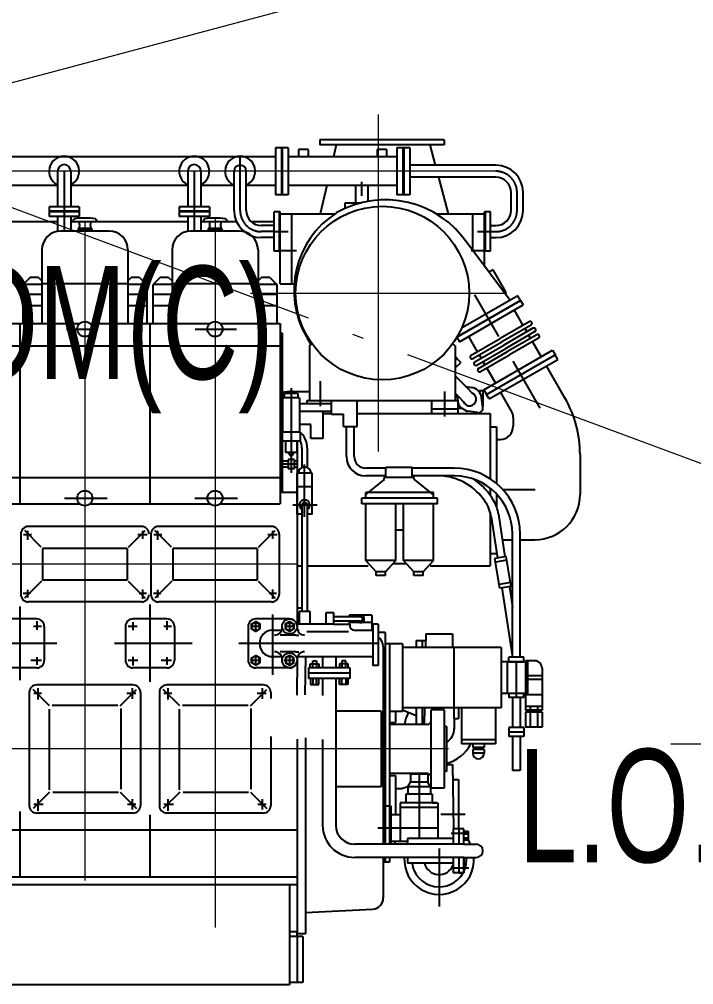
# Model space of a CAD drawing. Extents: x -550205 to -490805, y -239464 to -155364.
# Drawn here: x -525702 to -523915, y -178177 to -175617 of the extents above; entities that cross this region are included whole.
import ezdxf

# ---------------------------------------------------------------- set-up
doc = ezdxf.new("R2010")
doc.units = 0
doc.header["$LTSCALE"] = 500
doc.header["$MEASUREMENT"] = 0
for name, pattern in [('CENTER', [2, 1.25, -0.25, 0.25, -0.25]), ('CENTER2', [1.125, 0.75, -0.125, 0.125, -0.125]), ('HIDDEN', [0.375, 0.25, -0.125]), ('点划线 ____ _ ____ _ ____ _ ____ _ ____ _ ____', [2.56, 2, -0.25, 0.06, -0.25])]:
    doc.linetypes.add(name, pattern=pattern)
doc.layers.get('0').update_dxf_attribs({"linetype": 'CONTINUOUS', "lineweight": 20})
for name, color, linetype, lineweight in [('01', 7, 'CONTINUOUS', 20), ('04', 2, 'HIDDEN', 25), ('DIM', 7, 'CONTINUOUS', 20), ('点划线', 5, '点划线 ____ _ ____ _ ____ _ ____ _ ____ _ ____', 20)]:
    doc.layers.add(name, color=color, linetype=linetype, lineweight=lineweight)
doc.layers.add('05', color=4, linetype='CENTER')
doc.styles.add('中英混排2', font='romany.shx', dxfattribs={"width": 0.7, "height": 300, "bigfont": 'hztxt.shx'})

# ---------------------------------------------------------------- blocks, each defined once
blk = doc.blocks.new('dfghgf')
at = {"lineweight": -3}
for p, q in [((4229.5, 1594.7), (4229.5, 1469.7)), ((4245.5, 1594.7), (4245.5, 1469.7)), ((4247.5, 1594.7), (4247.5, 1469.7)), ((4263.5, 1594.7), (4263.5, 1469.7)), ((4291, 1590.2), (4291, 1570.2)), ((4316, 1590.2), (4291, 1590.2)), ((4316, 1590.2), (4316, 1570.2)), ((4524, 1590.2), (4499, 1590.2)), ((4499, 1590.2), (4499, 1570.2)), ((4524, 1590.2), (4524, 1570.2)), ((4551.5, 1594.7), (4551.5, 1469.7)), ((4567.5, 1594.7), (4567.5, 1469.7)), ((4569.5, 1594.7), (4569.5, 1469.7)), ((4585.5, 1594.7), (4585.5, 1469.7)), ((4219.5, 1570.2), (2647, 1570.2)), ((4229.5, 1570.2), (4219.5, 1570.2)), ((4551.5, 1570.2), (4263.5, 1570.2)), ((4814, 1548.2), (4585.5, 1548.2)), ((3652, 1532.2), (3652, 1466.8)), ((3687, 1532.2), (3687, 1466.8)), ((3997, 1532.2), (3997, 1466.8)), ((4032, 1532.2), (4032, 1466.8)), ((4120, 1428.2), (4120, 1532.2)), ((4152, 1428.2), (4152, 1532.2)), ((4814, 1516.2), (4585.5, 1516.2)), ((3652, 1494.2), (3342, 1494.2)), ((3997, 1494.2), (3687, 1494.2)), ((4120, 1494.2), (4032, 1494.2)), ((4219.5, 1494.2), (4152, 1494.2)), ((4229.5, 1494.2), (4219.5, 1494.2)), ((4475, 1494.2), (4263.5, 1494.2)), ((4443, 1448.2), (4443, 1494.2)), ((4475, 1452.5), (4475, 1494.2)), ((4551.5, 1494.2), (4475, 1494.2)), ((3652, 1466.8), (3652, 1438.2)), ((3687, 1466.8), (3687, 1438.2)), ((3997, 1466.8), (3997, 1438.2)), ((4032, 1466.8), (4032, 1438.2)), ((4443, 1448.2), (4443, 1466.8)), ((4475, 1452.5), (4475, 1466.8)), ((3709.5, 1438.2), (3629.5, 1438.2)), ((3629.5, 1438.2), (3629.5, 1412.2)), ((3709.5, 1438.2), (3709.5, 1412.2)), ((4054.5, 1438.2), (3974.5, 1438.2)), ((3974.5, 1438.2), (3974.5, 1412.2)), ((4054.5, 1438.2), (4054.5, 1412.2)), ((4414, 1433.6), (4414, 1448.2)), ((4414, 1448.2), (4455.6, 1448.2)), ((3709.5, 1426.2), (3629.5, 1426.2)), ((3709.5, 1424.2), (3629.5, 1424.2)), ((3709.5, 1412.2), (3629.5, 1412.2)), ((3652, 1412.2), (3652, 1373)), ((3687, 1412.2), (3687, 1373.7)), ((4054.5, 1426.2), (3974.5, 1426.2)), ((4054.5, 1424.2), (3974.5, 1424.2)), ((4054.5, 1412.2), (3974.5, 1412.2)), ((3997, 1412.2), (3997, 1373)), ((4032, 1412.2), (4032, 1373.7)), ((4800, 1424.2), (4784, 1424.2)), ((4226, 1388.2), (4192, 1388.2)), ((4800, 1388.2), (4814, 1388.2)), ((4226, 1356.2), (4192, 1356.2)), ((4800, 1356.2), (4814, 1356.2)), ((4800, 1320.2), (4784, 1320.2)), ((3579.5, 1250.2), (3560.5, 1232.2)), ((3560.5, 1128.2), (3560.5, 1232.2)), ((3610.5, 1232.2), (3560.5, 1232.2)), ((3601.5, 1250.2), (3579.5, 1250.2)), ((3601.5, 1250.2), (3610.5, 1241.7)), ((3847.5, 1250.2), (3838.5, 1241.7)), ((3888.5, 1232.2), (3838.5, 1232.2)), ((3869.5, 1250.2), (3847.5, 1250.2)), ((3869.5, 1250.2), (3888.5, 1232.2)), ((3888.5, 1232.2), (3888.5, 1128.2)), ((3924.5, 1250.2), (3905.5, 1232.2)), ((3905.5, 1128.2), (3905.5, 1232.2)), ((3955.5, 1232.2), (3905.5, 1232.2)), ((3946.5, 1250.2), (3924.5, 1250.2)), ((3946.5, 1250.2), (3955.5, 1241.7)), ((4192.5, 1250.2), (4183.5, 1241.7)), ((4233.5, 1232.2), (4183.5, 1232.2)), ((4214.5, 1250.2), (4192.5, 1250.2)), ((4214.5, 1250.2), (4233.5, 1232.2)), ((4233.5, 1232.2), (4233.5, 1128.2)), ((3610.5, 1205.2), (3560.5, 1205.2)), ((3888.5, 1205.2), (3838.5, 1205.2)), ((3955.5, 1205.2), (3905.5, 1205.2)), ((4233.5, 1205.2), (4183.5, 1205.2)), ((3610.5, 1175.2), (3560.5, 1175.2)), ((3888.5, 1175.2), (3838.5, 1175.2)), ((3955.5, 1175.2), (3905.5, 1175.2)), ((4233.5, 1175.2), (4183.5, 1175.2)), ((3393.3, 1128.2), (3552, 1128.2)), ((3552, 1128.2), (3552, 650.2)), ((3552, 1128.2), (3710.7, 1128.2)), ((3738.3, 1128.2), (3897, 1128.2)), ((3897, 1128.2), (3897, 650.2)), ((3897, 1128.2), (4055.7, 1128.2)), ((4083.3, 1128.2), (4242, 1128.2)), ((4242, 1128.2), (4242, 650.2)), ((4247, 1103.2), (4247, 680.2)), ((3552, 1068.1), (3207, 1068.1)), ((3897, 1068.1), (3552, 1068.1)), ((4242, 1068.1), (3897, 1068.1)), ((4706, 1040.2), (4711, 1035.3)), ((4706, 1033.1), (4709.6, 1036.7)), ((4706, 1030.3), (4711, 1035.3)), ((4706, 1010.5), (4720.9, 1025.4)), ((4709.6, 1036.7), (4720.9, 1025.4)), ((4706, 989.3), (4737.9, 957.5)), ((4274.5, 948.6), (4320, 948.6)), ((4737.9, 957.5), (4750.7, 943.8)), ((4768.4, 948.6), (4769.3, 948.6)), ((4769.3, 951.1), (4779.3, 951.1)), ((4769.3, 951.1), (4769.3, 947.5)), ((4779.3, 951.1), (4779.3, 909)), ((4248.6, 931.2), (4248.6, 839.7)), ((4253.1, 943.2), (4253.1, 931.2)), ((4289.1, 943.2), (4289.1, 931.2)), ((4293.6, 931.2), (4293.6, 839.7)), ((4378.3, 924.3), (4446, 924.3)), ((4378.5, 888), (4378.5, 923.9)), ((4446, 855.4), (4446, 924.3)), ((4706, 944.1), (4715.2, 934.8)), ((4715.2, 934.8), (4728.1, 921.2)), ((4293.6, 916.3), (4378.5, 916.3)), ((4293.6, 896.3), (4378.5, 896.3)), ((4355.4, 896.3), (4355.4, 823.3)), ((4713, 903.6), (4723.4, 903.6)), ((4720.1, 905.5), (4713.7, 918.1)), ((4735, 896.9), (4720.1, 905.5)), ((4378.3, 888.2), (4409.9, 888.2)), ((4409.9, 855.4), (4409.9, 888.2)), ((4323.6, 860.9), (4293.6, 860.9)), ((4323.6, 823.3), (4323.6, 860.9)), ((4409.9, 855.4), (4446, 855.4)), ((4417.6, 775.6), (4417.6, 855.4)), ((4438.3, 775.6), (4438.3, 855.4)), ((4295, 840.2), (4247, 840.2)), ((4295, 840.2), (4295, 816.2)), ((4355.4, 823.3), (4323.6, 823.3)), ((4295, 816.2), (4247, 816.2)), ((4256.1, 816.2), (4256.1, 786.2)), ((4286.1, 816.2), (4286.1, 786.2)), ((4300, 798.2), (4300, 746.7)), ((4314, 798.2), (4314, 746.7)), ((4265.1, 784.2), (4265.1, 786.2)), ((4277.1, 784.2), (4277.1, 786.2)), ((4263, 767.7), (4263, 742.7)), ((4279, 767.7), (4279, 742.7)), ((4522.2, 744.9), (4469, 744.9)), ((4592.4, 747), (4522.2, 747)), ((4522.2, 720.2), (4522.2, 747)), ((4592.4, 720.2), (4592.4, 747)), ((4703.6, 744.9), (4592.4, 744.9)), ((3552, 718.9), (3207, 718.9)), ((3897, 718.9), (3552, 718.9)), ((4242, 718.9), (3897, 718.9)), ((4327, 731.2), (4287, 731.2)), ((4287, 623.2), (4287, 731.2)), ((4327, 623.2), (4327, 731.2)), ((4522.2, 724.4), (4468.9, 724.4)), ((4597.6, 720.2), (4517.6, 720.2)), ((4517.6, 714.4), (4517.6, 720.2)), ((4704.1, 724.4), (4592.4, 724.4)), ((4597.6, 714.4), (4597.6, 720.2)), ((4327, 695.2), (4287, 695.2)), ((4517.6, 714.4), (4467.6, 674.4)), ((4597.6, 714.4), (4647.6, 674.4)), ((4648.8, 680.2), (4468.8, 680.2)), ((4468.8, 665.2), (4468.8, 680.2)), ((4648.8, 665.2), (4648.8, 680.2)), ((3392.7, 650.2), (3552, 650.2)), ((3552, 650.2), (3711.3, 650.2)), ((3737.7, 650.2), (3897, 650.2)), ((3897, 650.2), (4056.3, 650.2)), ((4082.7, 650.2), (4242, 650.2)), ((4300, 647.2), (4300, 481.6)), ((4314, 647.2), (4314, 482.4)), ((4658.8, 665.2), (4458.8, 665.2)), ((4458.8, 650.2), (4458.8, 665.2)), ((4658.8, 650.2), (4458.8, 650.2)), ((4468.8, 500.2), (4468.8, 650.2)), ((4548.8, 500.2), (4548.8, 650.2)), ((4568.8, 500.2), (4568.8, 650.2)), ((4648.8, 500.2), (4648.8, 650.2)), ((4658.8, 650.2), (4658.8, 665.2)), ((4300, 623.2), (4287, 623.2)), ((4327, 623.2), (4314, 623.2)), ((4801.2, 615.7), (4817.8, 506.4)), ((4820.8, 622.8), (4837.8, 509.8)), ((4857.9, 243.4), (4857.9, 570.5)), ((4877.9, 243.4), (4877.9, 570.5)), ((4548.8, 500.2), (4468.8, 500.2)), ((4496.3, 470.2), (4468.8, 500.2)), ((4521.3, 470.2), (4548.8, 500.2)), ((4648.8, 500.2), (4568.8, 500.2)), ((4596.3, 470.2), (4568.8, 500.2)), ((4621.3, 470.2), (4648.8, 500.2)), ((4840.9, 510.3), (4811.3, 505.3)), ((4824.7, 426.4), (4811.3, 505.3)), ((4842.6, 500.5), (4813, 495.4)), ((4854.2, 431.4), (4840.9, 510.3)), ((4300, 486.2), (4300, 364.9)), ((4314, 486.2), (4314, 364.9)), ((4521.3, 470.2), (4496.3, 470.2)), ((4496.3, 460.2), (4496.3, 470.2)), ((4521.3, 460.2), (4521.3, 470.2)), ((4621.3, 470.2), (4596.3, 470.2)), ((4596.3, 460.2), (4596.3, 470.2)), ((4621.3, 460.2), (4621.3, 470.2)), ((4521.3, 460.2), (4496.3, 460.2)), ((4621.3, 460.2), (4596.3, 460.2)), ((4852.6, 441.3), (4823, 436.3)), ((4854.2, 431.4), (4824.7, 426.4)), ((4829.9, 427.3), (4857.9, 243.4)), ((4849.7, 430.7), (4857.9, 376.3)), ((4292.9, 364.9), (4292.9, 331)), ((4321.5, 364.9), (4292.9, 364.9)), ((4321.5, 331), (4321.5, 364.9)), ((4362.8, 361.6), (4362.8, 331.1)), ((4384.4, 361.6), (4362.8, 361.6)), ((4384.4, 331.1), (4384.4, 361.6)), ((4267.2, 345.2), (4177.2, 345.2)), ((4455.2, 350.9), (4384.4, 350.9)), ((4455.2, 339.6), (4384.4, 339.6)), ((4157.2, 325.2), (4157.2, 235.2)), ((4222.2, 315.2), (4246, 315.2)), ((4384.4, 331.1), (4286.3, 331.1)), ((4288.3, 315.2), (4292.1, 315.2)), ((4337.8, 331.1), (4304.1, 331.1)), ((4422.9, 310.7), (4312.9, 310.7)), ((4384.4, 331.1), (4426.6, 331.1)), ((4426.6, 331.1), (4426.6, 327.2)), ((4438.6, 315.2), (4485.2, 315.2)), ((4488.2, 331.5), (4488.2, 221.5)), ((4502.2, 331.5), (4488.2, 331.5)), ((4502.2, 331.5), (4502.2, 221.5)), ((4251.1, 302.2), (4242, 302.2)), ((4283.8, 302.2), (4251.1, 302.2)), ((4283.8, 302.2), (4291.7, 302.2)), ((4251.1, 258.1), (4242, 258.1)), ((4283.8, 258.1), (4251.1, 258.1)), ((4283.8, 258.1), (4291.7, 258.1)), ((4222.2, 245.2), (4250.5, 245.2)), ((4283.8, 245.2), (4488.2, 245.2)), ((4287.2, 240.2), (4287.2, 235.2)), ((4328.3, 233.6), (4338.3, 233.6)), ((4328.3, 215.5), (4328.3, 233.6)), ((4338.3, 233.6), (4338.3, 215.5)), ((4354.7, 245.2), (4354.7, 215.5)), ((4389.7, 245.2), (4389.7, 215.5)), ((4416, 233.6), (4406, 233.6)), ((4406, 233.6), (4406, 215.5)), ((4416, 215.5), (4416, 233.6)), ((4887.9, 243.4), (4847.9, 243.4)), ((4847.9, 231.4), (4847.9, 243.4)), ((4847.9, 231.4), (4887.9, 231.4)), ((4887.9, 231.4), (4887.9, 243.4)), ((4267.2, 215.2), (4177.2, 215.2)), ((4427.2, 215.5), (4317.2, 215.5)), ((4317.2, 215.5), (4317.2, 187.5)), ((4321.8, 225.9), (4344.8, 225.9)), ((4321.8, 215.5), (4321.8, 225.9)), ((4344.8, 225.9), (4344.8, 215.5)), ((4422.5, 225.9), (4399.5, 225.9)), ((4399.5, 225.9), (4399.5, 215.5)), ((4422.5, 215.5), (4422.5, 225.9)), ((4427.2, 215.5), (4427.2, 187.5)), ((4502.2, 221.5), (4488.2, 221.5)), ((4427.2, 201.5), (4317.2, 201.5)), ((4427.2, 187.5), (4317.2, 187.5)), ((4322.5, 187.5), (4322.5, 170.9)), ((4328.3, 187.5), (4328.3, 170.9)), ((4338.3, 170.9), (4338.3, 187.5)), ((4344.8, 170.9), (4344.8, 187.5)), ((4354.7, 187.5), (4354.7, 142)), ((4389.7, 187.5), (4389.7, -202.3)), ((4399.5, 170.9), (4399.5, 187.5)), ((4406, 170.9), (4406, 187.5)), ((4416, 187.5), (4416, 170.9)), ((4421.8, 187.5), (4421.8, 170.9)), ((4322.5, 170.9), (4344.8, 170.9)), ((4421.8, 170.9), (4399.5, 170.9)), ((4887.9, 147.4), (4847.9, 147.4)), ((4847.9, 147.4), (4847.9, 137.1)), ((4887.9, 137.1), (4847.9, 137.1)), ((4857.9, 137.1), (4857.9, 57.1)), ((4877.9, 137.1), (4877.9, 57.1)), ((4887.9, 137.1), (4887.9, 147.4)), ((4887.9, 57.1), (4847.9, 57.1)), ((4847.9, 57.1), (4847.9, 33.1)), ((4887.9, 57.1), (4887.9, 33.1)), ((4887.9, 45.1), (4847.9, 45.1)), ((4887.9, 33.1), (4847.9, 33.1)), ((4857.9, 33.1), (4857.9, -56.9)), ((4877.9, 33.1), (4877.9, -56.9)), ((4354.7, 25.6), (4354.7, -202.3)), ((4587.4, -66.8), (4587.4, -87.7)), ((4633.4, -66.8), (4587.4, -66.8)), ((4633.4, -66.8), (4633.4, -87.7)), ((4877.9, -56.9), (4857.9, -56.9)), ((4580.4, -99.8), (4587.4, -87.7)), ((4640.4, -99.8), (4580.4, -99.8)), ((4580.4, -99.8), (4580.4, -119.8)), ((4633.4, -87.7), (4587.4, -87.7)), ((4640.4, -99.8), (4633.4, -87.7)), ((4640.4, -99.8), (4640.4, -119.8)), ((4645.4, -119.8), (4575.4, -119.8)), ((4575.4, -119.8), (4575.4, -142.8)), ((4645.4, -119.8), (4645.4, -142.8)), ((4536.4, -151.8), (4520.4, -151.8)), ((4520.4, -151.8), (4520.4, -252.3)), ((4535.4, -151.8), (4535.4, -252.3)), ((4535.4, -174.8), (4535.4, -151.8)), ((4575.4, -142.8), (4560.4, -142.8)), ((4560.4, -142.8), (4560.4, -244.8)), ((4645.4, -142.8), (4575.4, -142.8)), ((4645.4, -142.8), (4660.4, -142.8)), ((4660.4, -142.8), (4660.4, -237.3)), ((4560.4, -174.8), (4535.4, -174.8)), ((4660.4, -154.8), (4560.4, -154.8)), ((4715.4, -211.8), (4700.4, -211.8)), ((4700.4, -211.8), (4700.4, -252.3)), ((4715.4, -211.8), (4715.4, -252.3)), ((4729.4, -211.8), (4715.4, -211.8)), ((4715.4, -211.8), (4715.4, -252.3)), ((4729.4, -252.3), (4729.4, -211.8)), ((4729.4, -217.9), (4740.2, -217.9)), ((4729.4, -224.5), (4740.2, -224.5)), ((4740.2, -217.9), (4740.2, -241.9)), ((4715.4, -252.3), (4439.7, -252.3)), ((4579.4, -244.8), (4535.4, -244.8)), ((4660.4, -237.3), (4579.4, -237.3)), ((4579.4, -237.3), (4579.4, -252.3)), ((4700.4, -237.3), (4660.4, -237.3)), ((4729.4, -252.3), (4715.4, -252.3)), ((4729.4, -235.3), (4740.2, -235.3)), ((4740.2, -241.9), (4729.4, -241.9)), ((4729.4, -252.3), (4762.1, -252.3)), ((4715.4, -287.3), (4439.7, -287.3)), ((4579.4, -287.3), (4579.4, -302.3)), ((4700.4, -302.3), (4579.4, -302.3)), ((4700.4, -287.3), (4700.4, -327.8)), ((4729.4, -287.3), (4715.4, -287.3)), ((4715.4, -287.3), (4715.4, -327.8)), ((4715.4, -287.3), (4715.4, -327.8)), ((4729.4, -327.8), (4729.4, -287.3)), ((4729.4, -287.3), (4762.1, -287.3)), ((4729.4, -287.3), (4729.4, -327.8)), ((4715.4, -327.8), (4700.4, -327.8)), ((4715.4, -327.8), (4729.4, -327.8))]:
    blk.add_line(p, q, dxfattribs=at)
at = {"color": 7, "lineweight": -3}
blk.add_line((4293.6, 931.2), (4293.6, 839.7), dxfattribs=at)
at = {"lineweight": -3}
for points in [[(4188.4, 318.7), (4177.2, 312.2), (4165.9, 318.7), (4165.9, 331.7), (4177.2, 338.2), (4188.4, 331.7)], [(4278.4, 318.7), (4267.2, 312.2), (4255.9, 318.7), (4255.9, 331.7), (4267.2, 338.2), (4278.4, 331.7)], [(4188.4, 228.7), (4177.2, 222.2), (4165.9, 228.7), (4165.9, 241.7), (4177.2, 248.2), (4188.4, 241.7)], [(4278.4, 241.7), (4267.2, 248.2), (4255.9, 241.7), (4255.9, 228.7), (4267.2, 222.2), (4278.4, 228.7)]]:
    blk.add_lwpolyline(points, close=True, dxfattribs=at)
for centre, radius in [((3724.5, 1113.7), 20), ((4069.5, 1113.7), 20), ((3724.5, 665.2), 20), ((4069.5, 665.2), 20), ((4177.2, 325.2), 10.8), ((4267.2, 325.2), 20), ((4267.2, 325.2), 10.8), ((4177.2, 235.2), 10.8), ((4267.2, 235.2), 20), ((4267.2, 235.2), 10.8)]:
    blk.add_circle(centre, radius, dxfattribs=at)
for centre, radius, start, end in [((3669.5, 1532.2), 40, 295.9445, 244.0555), ((4014.5, 1532.2), 40, 295.9445, 244.0555), ((4136, 1532.2), 40, 295.9445, 244.0555), ((3669.5, 1532.2), 17.5, 0, 180), ((4014.5, 1532.2), 17.5, 0, 180), ((4136, 1532.2), 16, 0, 180), ((4814, 1476.2), 72, 0, 90), ((4814, 1476.2), 40, 0, 90), ((4192, 1428.2), 72, 180, 270), ((4192, 1428.2), 40, 180, 270), ((4814, 1428.2), 72, 270, 0), ((4814, 1428.2), 40, 270, 0), ((4274.5, 858.6), 90, 90, 107.7916), ((4744.3, 927.5), 17.5, 201.3003, 68.6997), ((4257, 798.2), 57, 0, 50.0418), ((4257, 798.2), 43, 0, 27.9055), ((4271.1, 784.2), 6, 180, 0), ((4468.9, 775.6), 51.3, 180, 270), ((4469, 775.6), 30.8, 180, 270), ((4307, 731.2), 17, 0, 180), ((4703.6, 570.5), 174.4, 0, 90), ((4657.4, 571.4), 153.8, 34.2691, 83.9179), ((4704.1, 570.5), 153.8, 0, 90), ((4657.4, 571.4), 174.4, 30.2585, 55.743), ((4307, 647.2), 13.8, 300.3636, 239.6364), ((4307, 647.2), 7, 0, 180), ((4699.8, 600.3), 102.6, 8.6655, 34.2691), ((4719.4, 607.6), 102.6, 8.5553, 30.2585), ((4177.2, 325.2), 20, 90, 180), ((4267.2, 325.2), 20, 0, 90), ((4455.2, 345.2), 9.83, 215.0142, 144.9858), ((4455.2, 345.2), 5.64, 268.4541, 91.5459), ((4222.2, 280.2), 35, 90, 270), ((4227.3, 322.2), 20, 270, 4.2216), ((4307, 322.2), 20, 175.7784, 270), ((4438.6, 327.2), 12, 180, 270), ((4227.3, 238.1), 20, 355.7784, 90), ((4307, 238.1), 20, 90, 184.2216), ((4177.2, 235.2), 20, 180, 270), ((4439.7, -202.3), 85, 180, 270), ((4439.7, -202.3), 50, 180, 270), ((4762.1, -269.8), 17.5, 270, 90), ((4663.5, -292.8), 72.5, 187.5294, 331.1263), ((4663.5, -292.8), 72.5, 335.4364, 4.3437)]:
    blk.add_arc(centre, radius, start, end, dxfattribs=at)
at = {"layer": '01', "color": 7, "linetype": 'Continuous', "lineweight": -3}
for p, q in [((4263.5, 1594.7), (4229.5, 1594.7)), ((4567.5, 1594.7), (4551.5, 1594.7)), ((4585.5, 1594.7), (4567.5, 1594.7)), ((4263.5, 1469.7), (4229.5, 1469.7)), ((4567.5, 1469.7), (4551.5, 1469.7)), ((4585.5, 1469.7), (4567.5, 1469.7)), ((4854, 1428.2), (4854, 1476.2)), ((4886, 1428.2), (4886, 1476.2)), ((4226, 1320.2), (4226, 1424.2)), ((4242, 1424.2), (4226, 1424.2)), ((4240, 1320.2), (4240, 1424.2)), ((4242, 1233.5), (4242, 1424.2)), ((4242, 1419.2), (4386.9, 1419.2)), ((4273, 1233.5), (4273, 1419.2)), ((4656.1, 1419.2), (4784, 1419.2)), ((4753, 1321.4), (4753, 1419.2)), ((4784, 1280), (4784, 1424.2)), ((4784, 1320.2), (4784, 1424.2)), ((4786, 1320.2), (4786, 1424.2)), ((4800, 1320.2), (4800, 1424.2)), ((3652, 1398.2), (3342, 1398.2)), ((3997, 1398.2), (3687, 1398.2)), ((3693.5, 1402.3), (3693.5, 1401.8)), ((3751.8, 1398.1), (3697.2, 1398.1)), ((3709.5, 1398.1), (3709.5, 1391.7)), ((3709.5, 1385.7), (3709.5, 1380.7)), ((3739.5, 1398.1), (3739.5, 1391.7)), ((3739.5, 1385.7), (3739.5, 1380.7)), ((3755.5, 1402.3), (3755.5, 1401.8)), ((4126.5, 1398.2), (4032, 1398.2)), ((4038.5, 1402.3), (4038.5, 1401.8)), ((4096.8, 1398.1), (4042.2, 1398.1)), ((4054.5, 1398.1), (4054.5, 1391.7)), ((4054.5, 1385.7), (4054.5, 1380.7)), ((4084.5, 1398.1), (4084.5, 1391.7)), ((4084.5, 1385.7), (4084.5, 1380.7)), ((4100.5, 1402.3), (4100.5, 1401.8)), ((4226, 1398.2), (4165.5, 1398.2)), ((3788.5, 1373.7), (3660.5, 1373.7)), ((3706.5, 1380.7), (3706.5, 1373.7)), ((3742.5, 1380.7), (3706.5, 1380.7)), ((3742.5, 1378.7), (3706.5, 1378.7)), ((3742.5, 1380.7), (3742.5, 1373.7)), ((4133.5, 1373.7), (4005.5, 1373.7)), ((4087.5, 1380.7), (4051.5, 1380.7)), ((4051.5, 1380.7), (4051.5, 1373.7)), ((4087.5, 1378.7), (4051.5, 1378.7)), ((4087.5, 1380.7), (4087.5, 1373.7)), ((4851.4, 1189.8), (4739.3, 1339.8)), ((3610.5, 1323.7), (3610.5, 1128.7)), ((3838.5, 1323.7), (3838.5, 1128.7)), ((3955.5, 1323.7), (3955.5, 1128.7)), ((4183.5, 1323.7), (4183.5, 1128.7)), ((4242, 1320.2), (4226, 1320.2)), ((4806.6, 1270.7), (4795.6, 1264.4)), ((4840.2, 1212.4), (4806.6, 1270.7)), ((3838.5, 1233.7), (3610.5, 1233.7)), ((4183.5, 1233.7), (3955.5, 1233.7)), ((4242, 1233.5), (4284.3, 1233.5)), ((4840.2, 1212.4), (4836.2, 1210.1)), ((4710.4, 1092.3), (4879.3, 1189.8)), ((4710.4, 1092.3), (4879.3, 1189.8)), ((4879.3, 1189.7), (4710.4, 1092.2)), ((4717.4, 1080.1), (4886.3, 1177.6)), ((4872.3, 1201.9), (4723.2, 1115.8)), ((4879.3, 1189.7), (4872.3, 1201.9)), ((4879.3, 1189.8), (4886.3, 1177.6)), ((4862.5, 1163.9), (4885.7, 1123.6)), ((4902.2, 1133.1), (4825.1, 1088.6)), ((4247, 1103.2), (4242, 1103.2)), ((4907.2, 1124.5), (4830.1, 1080)), ((4912.2, 1115.8), (4835.1, 1071.3)), ((4917.2, 1107.1), (4840.1, 1062.6)), ((4890.7, 1115), (4895.7, 1106.3)), ((4710.4, 1092.3), (4717.4, 1080.1)), ((4741.2, 1093.9), (4764.5, 1053.6)), ((4748, 1044.1), (4825.1, 1088.6)), ((4753, 1035.5), (4830.1, 1080)), ((4922.2, 1098.5), (4845.1, 1054)), ((4927.2, 1089.8), (4850.1, 1045.3)), ((4900.7, 1097.6), (4905.7, 1089)), ((4910.7, 1080.3), (4934, 1040)), ((4320, 1069.4), (4326.5, 1074.6)), ((4320, 1069.4), (4320, 924.2)), ((4706, 1069.4), (4699.5, 1074.6)), ((4706, 1069.4), (4706, 924.2)), ((4758, 1026.8), (4835.1, 1071.3)), ((4763, 1018.1), (4840.1, 1062.6)), ((4768, 1009.5), (4845.1, 1054)), ((4782.4, 952.5), (4964.3, 1057.5)), ((4964.3, 1057.5), (4971.3, 1045.4)), ((4769.5, 1045), (4774.5, 1036.3)), ((4773, 1000.8), (4850.1, 1045.3)), ((4779.5, 1027.6), (4784.5, 1019)), ((4789.4, 940.4), (4971.3, 1045.4)), ((4789.4, 940.4), (4971.3, 1045.4)), ((4796.4, 928.3), (4978.3, 1033.3)), ((4978.3, 1033.3), (4971.3, 1045.4)), ((4789.5, 1010.3), (4812.7, 970)), ((4996.8, 931.2), (4948, 1015.8)), ((4782.4, 952.5), (4789.4, 940.4)), ((4313, 924.2), (4383, 924.2)), ((4313, 924.2), (4313, 916.3)), ((4383, 924.2), (4643, 924.2)), ((4643, 924.2), (4713, 924.2)), ((4643, 924.2), (4643, 890.2)), ((4713, 924.2), (4713, 890.2)), ((4796.4, 928.3), (4789.4, 940.4)), ((4855.3, 896.3), (4826.7, 945.8)), ((4643, 902.2), (4713, 902.2)), ((4355.4, 890.2), (4378.5, 890.2)), ((4446, 890.2), (4625, 890.2)), ((4625, 890.2), (4798.5, 890.2)), ((4798.5, 890.2), (4798.5, 716.7)), ((4860, 878.8), (4860, 856.2)), ((4798.5, 854.2), (4816, 854.2)), ((4800, 715.8), (4800, 854.2)), ((4816, 854.2), (4816, 703.8)), ((4816, 821.2), (4825, 821.2)), ((4287, 816.2), (4287, 331.1)), ((5037, 781.2), (5037, 675.2)), ((4263, 763.2), (4247, 763.2)), ((4263, 747.2), (4247, 747.2)), ((4279, 767.7), (4263, 767.7)), ((4279, 742.7), (4263, 742.7)), ((4287, 763.2), (4279, 763.2)), ((4287, 747.2), (4279, 747.2)), ((4798.5, 692), (4798.5, 673.8)), ((4287, 680.2), (4241.5, 680.2)), ((4287, 680.2), (4242, 680.2)), ((4800, 671.7), (4800, 690.8)), ((4816, 676.1), (4816, 642.1)), ((4613.7, 650.4), (4502.2, 650.4)), ((4798.5, 628.1), (4798.5, 486.2)), ((3874.5, 590.2), (3574.5, 590.2)), ((4219.5, 590.2), (3919.5, 590.2)), ((3554.5, 570.2), (3554.5, 410.2)), ((3609, 535.7), (3565, 580)), ((3840, 535.7), (3884, 580)), ((3899.5, 570.2), (3899.5, 410.2)), ((3954, 535.7), (3910, 580)), ((4185, 535.7), (4229, 580)), ((4239.5, 570.2), (4239.5, 410.2)), ((4568.8, 580.4), (4548.8, 580.4)), ((4831, 555.2), (4857.9, 555.2)), ((4877.9, 555.2), (4917, 555.2)), ((3836.5, 532.2), (3612.5, 532.2)), ((3612.5, 532.2), (3612.5, 448.2)), ((3836.5, 532.2), (3836.5, 448.2)), ((4181.5, 532.2), (3957.5, 532.2)), ((3957.5, 532.2), (3957.5, 448.2)), ((4181.5, 532.2), (4181.5, 448.2)), ((4798.5, 518.8), (4816, 518.8)), ((4541.3, 492), (4576.2, 492)), ((4287, 486.2), (4300, 486.2)), ((4314, 486.2), (4438.3, 486.2)), ((4438.3, 486.2), (4475.1, 486.2)), ((4640.1, 486.2), (4798.5, 486.2)), ((3609.9, 445.6), (3564.7, 400.1)), ((3836.5, 448.2), (3612.5, 448.2)), ((3839.1, 445.6), (3884.3, 400.1)), ((3954.9, 445.6), (3909.7, 400.1)), ((4181.5, 448.2), (3957.5, 448.2)), ((4184.1, 445.6), (4229.3, 400.1)), ((3874.5, 390.2), (3574.5, 390.2)), ((4219.5, 390.2), (3919.5, 390.2)), ((4287, 374.2), (4300, 374.2)), ((3597, 345.2), (3507, 345.2)), ((3942, 345.2), (3852, 345.2)), ((4267, 345.2), (4177, 345.2)), ((4485, 355.2), (4425, 355.2)), ((4425, 355.2), (4425, 350.9)), ((4425, 339.6), (4425, 331.1)), ((4485, 335.2), (4425, 335.2)), ((4485, 355.2), (4485, 315.2)), ((3617, 325.2), (3617, 235.2)), ((3832, 325.2), (3832, 235.2)), ((3962, 325.2), (3962, 235.2)), ((4520.5, 309.2), (4502.2, 309.2)), ((4520.5, 309.2), (4520.5, -252.3)), ((4602.5, 288.2), (4627.6, 288.2)), ((4602.5, 288.2), (4602.5, 269.2)), ((4618.5, 288.2), (4618.5, 269.2)), ((4628.5, 305.2), (4627.8, 269.2)), ((4628.5, 305.2), (4698.5, 305.2)), ((4698.5, 305.2), (4699.2, 269.2)), ((4515.5, 271.9), (4515.5, -252.3)), ((4566.5, 279.2), (4520.5, 279.2)), ((4531.5, 279.2), (4531.5, 99.2)), ((4531.5, 271.9), (4531.5, -252.3)), ((4566.5, 279.2), (4566.5, 99.2)), ((4827.5, 269.2), (4566.5, 269.2)), ((4702.5, 269.2), (4702.5, 109.2)), ((4827.5, 269.2), (4827.5, 109.2)), ((4287, 237.7), (4286.4, 143)), ((4287, 245.2), (4287, 235.2)), ((4309, 245.2), (4307.9, 143.6)), ((4892.5, 231.2), (4827.5, 231.2)), ((4843.5, 231.2), (4843.5, 147.2)), ((4892.5, 234.2), (4892.5, 103.2)), ((4916.5, 234.2), (4892.5, 234.2)), ((4897.5, 234.2), (4897.5, 144.2)), ((3597, 215.2), (3507, 215.2)), ((3942, 215.2), (3852, 215.2)), ((4267, 215.2), (4177, 215.2)), ((4936.5, 214.2), (4936.5, 103.2)), ((4936.5, 194.2), (4897.5, 194.2)), ((4936.5, 184.2), (4897.5, 184.2)), ((3630.8, 114.9), (3587.3, 158.1)), ((3852, 170.2), (3597, 170.2)), ((3818.2, 114.9), (3861.7, 158.1)), ((3975.8, 114.9), (3932.3, 158.1)), ((4197, 170.2), (3942, 170.2)), ((4163.2, 114.9), (4206.7, 158.1)), ((3577, 150.2), (3577, -149.8)), ((3872, 150.2), (3872, -149.8)), ((3922, 150.2), (3922, -149.8)), ((4217, 150.2), (4217, 134.5)), ((4892.5, 147.2), (4827.5, 147.2)), ((4936.5, 144.2), (4892.5, 144.2)), ((3629.5, 105.9), (3629.5, -108)), ((3812, 115.2), (3638.2, 115.2)), ((3819.5, 107.7), (3819.5, -106.2)), ((3974.5, 105.9), (3974.5, -108)), ((4157, 115.2), (3983.2, 115.2)), ((4164.5, 107.7), (4164.5, -106.2)), ((4827.5, 109.2), (4566.5, 109.2)), ((4566.5, 104), (4602.5, 89.2)), ((4602.5, 109.2), (4602.5, 65.2)), ((4618.5, 109.2), (4618.5, 65.2)), ((4624.6, 109.2), (4623.7, 65.2)), ((4642, -103.8), (4642, 104.2)), ((4677, 104.2), (4642, 104.2)), ((4677, 104.2), (4677, -103.8)), ((4702.4, 109.2), (4703.5, 53.2)), ((4714.5, 109.2), (4714.5, 80.7)), ((4722.5, 109.2), (4722.5, 14.2)), ((4812.5, 109.2), (4812.5, 14.2)), ((4936.5, 113.2), (4892.5, 113.2)), ((4936.5, 103.2), (4892.5, 103.2)), ((4899.5, 103.2), (4899.5, 98.2)), ((4904.5, 113.2), (4904.5, 103.2)), ((4924.5, 113.2), (4924.5, 103.2)), ((4929.5, 103.2), (4929.5, 98.2)), ((4510, 100.2), (4389.7, 100.2)), ((4510, 100.2), (4510, -99.8)), ((4566.5, 99.2), (4531.5, 99.2)), ((4547.5, 99.2), (4547.5, 70.7)), ((4703, 80.7), (4714.5, 80.7)), ((4892.5, 98.2), (4892.5, 58.2)), ((4936.5, 98.2), (4892.5, 98.2)), ((4904.5, 98.2), (4904.5, 58.2)), ((4924.5, 98.2), (4924.5, 58.2)), ((4936.5, 98.2), (4936.5, 58.2)), ((4520.5, 69.2), (4515.5, 69.2)), ((4531.5, 70.7), (4547.5, 70.7)), ((4632, 65.2), (4531.5, 65.2)), ((4683, 60.2), (4677, 60.2)), ((4683, 60.2), (4683, -59.8)), ((4936.5, 58.2), (4892.5, 58.2)), ((4217, 33.1), (4217, -149.8)), ((4287, 26.2), (4287, -489.8)), ((4309, 29.4), (4309, -489.8)), ((4812.5, 24.2), (4722.5, 24.2)), ((4812.5, 14.2), (4722.5, 14.2)), ((4752.5, 14.2), (4752.5, 4.2)), ((4782.5, 4.2), (4752.5, 4.2)), ((4755.5, 4.2), (4755.5, -0.8)), ((4779.5, 4.2), (4779.5, -0.8)), ((4782.5, 14.2), (4782.5, 4.2)), ((4782.5, -0.8), (4752.5, -0.8)), ((4752.5, -0.8), (4752.5, -10.8)), ((4782.5, -10.8), (4752.5, -10.8)), ((4782.5, -0.8), (4782.5, -10.8)), ((4683, -40.8), (4698.5, -40.8)), ((4698.5, -40.8), (4701.9, -211.8)), ((4633.1, -64.8), (4531.5, -64.8)), ((4531.5, -70.3), (4547.5, -70.3)), ((4547.5, -70.3), (4547.5, -174.8)), ((4683, -59.8), (4677, -59.8)), ((4510, -99.8), (4389.7, -99.8)), ((4563.5, -104.8), (4580.6, -99.5)), ((4699.5, -80.3), (4714.5, -80.3)), ((4714.5, -80.3), (4714.5, -211.8)), ((3630.8, -114.5), (3587.3, -157.7)), ((3813.5, -114.8), (3639.7, -114.8)), ((3818.2, -114.5), (3861.7, -157.7)), ((3975.8, -114.5), (3932.3, -157.7)), ((4158.5, -114.8), (3984.7, -114.8)), ((4163.2, -114.5), (4206.7, -157.7)), ((4520.5, -127.3), (4515.5, -127.3)), ((4547.5, -104.8), (4563.5, -104.8)), ((4677, -103.8), (4640.4, -103.8)), ((4531.5, -151.8), (4531.5, -151.8)), ((4586.5, -142.8), (4571.5, -142.8)), ((4656.5, -142.8), (4586.5, -142.8)), ((3852, -169.8), (3597, -169.8)), ((4197, -169.8), (3942, -169.8)), ((4287, -214.8), (2114.5, -214.8)), ((4726.5, -211.8), (4711.5, -211.8)), ((4546.5, -244.8), (4546.5, -252.3)), ((4671.5, -237.3), (4590.5, -237.3)), ((4515.5, -287.3), (4515.5, -394.5)), ((4531.5, -300.3), (4515.5, -300.3)), ((4520.5, -287.3), (4520.5, -300.3)), ((4531.5, -287.3), (4531.5, -300.3)), ((4726.5, -327.8), (4711.5, -327.8)), ((4287, -339.8), (2114.5, -339.8)), ((4287, -359.8), (2114.5, -359.8)), ((4267, -359.8), (4267, -624.8)), ((4309, -433.8), (4487.1, -424.5)), ((4287, -484.8), (4267, -484.8)), ((4302, -496.8), (4267, -496.8)), ((4309, -489.8), (4287, -489.8)), ((4287, -496.8), (4287, -618.8)), ((4302, -496.8), (4302, -618.8)), ((4267, -624.8), (2134.5, -624.8)), ((4302, -618.8), (4267, -618.8))]:
    blk.add_line(p, q, dxfattribs=at)
at = {"layer": '01', "color": 7, "lineweight": -3}
for p, q in [((4734, 961.3), (4748.9, 959.2)), ((4293.6, 931.2), (4248.6, 931.2)), ((4289.1, 943.2), (4253.1, 943.2)), ((4710.2, 939.8), (4712.7, 923)), ((4779.7, 906.3), (4776, 932)), ((4765.5, 892.2), (4739.8, 895.8)), ((4286.1, 786.2), (4256.1, 786.2))]:
    blk.add_line(p, q, dxfattribs=at)
at = {"layer": '01', "lineweight": -3}
blk.add_line((4287, -496.8), (4287, -484.8), dxfattribs=at)
at = {"layer": '01', "color": 7, "linetype": 'Continuous', "lineweight": -3}
for points in [[(3709.5, 1391.7, -0.04132), (3710, 1390.7, -0.056966), (3710.2, 1389.8, -0.008955), (3710.3, 1388.9, -0.029198), (3710.3, 1388.7, -0.038146), (3710.2, 1388.1, -0.015576), (3710, 1386.8, -0.038828), (3709.8, 1386.4, -0.021617), (3709.5, 1385.7)], [(3739.5, 1391.7, 0.04132), (3739, 1390.7, 0.056966), (3738.8, 1389.8, 0.008955), (3738.7, 1388.9, 0.029198), (3738.7, 1388.7, 0.038146)], [(3738.8, 1388.1, 0.015576), (3739, 1386.8, 0.038828), (3739.2, 1386.4, 0.021617), (3739.5, 1385.7)], [(4054.5, 1391.7, -0.04132), (4055, 1390.7, -0.056966), (4055.2, 1389.8, -0.008955), (4055.3, 1388.9, -0.029198), (4055.3, 1388.7, -0.038146), (4055.2, 1388.1, -0.015576), (4055, 1386.8, -0.038828), (4054.8, 1386.4, -0.021617), (4054.5, 1385.7)], [(4084.5, 1391.7, 0.04132), (4084, 1390.7, 0.056966), (4083.8, 1389.8, 0.008955), (4083.7, 1388.9, 0.029198), (4083.7, 1388.7, 0.038146)], [(4083.8, 1388.1, 0.015576), (4084, 1386.8, 0.038828), (4084.2, 1386.4, 0.021617), (4084.5, 1385.7)]]:
    blk.add_lwpolyline(points, format="xyb", dxfattribs=at)
blk.add_circle((4513, 1209.2), 230, dxfattribs=at)
for centre, radius, start, end in [((4521.3, 1194.8), 261.8, 33.6425, 120), ((3724.5, 1228.1), 180, 81.0919, 98.9081), ((4069.5, 1228.1), 180, 81.0919, 98.9081), ((4524.3, 1215.7), 245.5, 123.0354, 210), ((3697.2, 1402.3), 3.7, 98.9081, 180), ((3697.2, 1401.8), 3.7, 180, 270), ((3751.8, 1401.8), 3.7, 270, 0), ((3751.8, 1402.3), 3.7, 0, 81.0919), ((4042.2, 1402.3), 3.7, 98.9081, 180), ((4042.2, 1401.8), 3.7, 180, 270), ((4096.8, 1401.8), 3.7, 270, 0), ((4096.8, 1402.3), 3.7, 0, 81.0919), ((3660.5, 1323.7), 50, 90, 180), ((3788.5, 1323.7), 50, 0, 90), ((4005.5, 1323.7), 50, 90, 180), ((4133.5, 1323.7), 50, 0, 90), ((4904.7, 1128.8), 5, 30, 120), ((4904.7, 1128.8), 5, 300, 30), ((4914.7, 1111.5), 5, 30, 120), ((4914.7, 1111.5), 5, 300, 30), ((4500, 1201.7), 217.5, 210, 216.2596), ((4924.7, 1094.1), 5, 30, 120), ((4924.7, 1094.1), 5, 300, 30), ((4750.5, 1039.8), 5, 120, 210), ((4750.5, 1039.8), 5, 210, 300), ((4760.5, 1022.5), 5, 120, 210), ((4760.5, 1022.5), 5, 210, 300), ((4770.5, 1005.1), 5, 120, 210), ((4770.5, 1005.1), 5, 210, 300), ((4737, 781.2), 300, 0, 30), ((4825, 878.8), 35, 0, 30), ((4825, 856.2), 35, 270, 0), ((4917, 675.2), 120, 270, 0), ((3574.5, 570.2), 20, 90, 180), ((3874.5, 570.2), 20, 0, 90), ((3919.5, 570.2), 20, 90, 180), ((4219.5, 570.2), 20, 0, 90), ((3574.5, 410.2), 20, 180, 270), ((3874.5, 410.2), 20, 270, 0), ((3919.5, 410.2), 20, 180, 270), ((4219.5, 410.2), 20, 270, 0), ((3597, 325.2), 20, 0, 90), ((3852, 325.2), 20, 90, 180), ((3942, 325.2), 20, 0, 90), ((4267, 325.2), 20, 0, 90), ((4485.5, 271.9), 30, 0, 56.2843), ((3597, 235.2), 20, 270, 0), ((3852, 235.2), 20, 180, 270), ((3942, 235.2), 20, 270, 0), ((4267, 235.2), 20, 270, 0), ((4916.5, 214.2), 20, 0, 90), ((3597, 150.2), 20, 90, 180), ((3852, 150.2), 20, 0, 90), ((3942, 150.2), 20, 90, 180), ((4197, 150.2), 20, 0, 90), ((4663.5, 53.2), 92.5, 151.4, 172.546), ((4632, 75.2), 10, 270, 0), ((4663.5, 53.2), 40, 299.1764, 2.2733), ((4663.5, 53.2), 92.5, 282.1699, 335.063), ((4767.5, -10.8), 15, 180, 270), ((4767.5, -10.8), 15, 270, 0), ((4632, -74.8), 10, 0, 90), ((3597, -149.8), 20, 180, 270), ((3852, -149.8), 20, 270, 0), ((3942, -149.8), 20, 180, 270), ((4197, -149.8), 20, 270, 0), ((4663.5, -292.8), 92.5, 25.9599, 33.9919), ((4663.5, -292.8), 92.5, 176.5967, 3.4033), ((4663.5, -292.8), 40, 193.739, 337.4388), ((4485.5, -394.5), 30, 273, 0)]:
    blk.add_arc(centre, radius, start, end, dxfattribs=at)
at = {"layer": '01', "color": 7, "lineweight": -3}
for centre, radius, start, end in [((4744.3, 927.5), 32, 8.1301, 81.87), ((4744.3, 927.5), 32, 188.1301, 197.0468), ((4744.3, 927.5), 32, 252.9532, 261.8699), ((4767.3, 904.5), 12.5, 261.8699, 8.1304)]:
    blk.add_arc(centre, radius, start, end, dxfattribs=at)
at = {"layer": '04', "lineweight": -3, "ltscale": 15}
for p, q in [((4676.8, 1615.4), (4347, 1615.4)), ((4676.8, 1615.4), (4347, 1615.4)), ((4347, 1615.4), (4347, 1602.6)), ((4676.8, 1615.4), (4676.8, 1602.6)), ((4676.8, 1602.6), (4347, 1602.6)), ((4390.9, 1602.6), (4383.4, 1570.2)), ((4639.1, 1602.6), (4653.4, 1548.2)), ((4661.8, 1516.2), (4687.2, 1419.2)), ((4365.9, 1494.2), (4348.6, 1419.2))]:
    blk.add_line(p, q, dxfattribs=at)
at = {"layer": '05', "color": 4, "linetype": 'CENTER', "lineweight": -3}
for p, q in [((4136, 1428.2), (4136, 1570.2)), ((3669.5, 1532.2), (3669.5, 1466.8)), ((4014.5, 1532.2), (4014.5, 1466.8)), ((4459, 1466.8), (4459, 1504)), ((3669.5, 1466.8), (3669.5, 1373.7)), ((4014.5, 1466.8), (4014.5, 1373.7)), ((4870, 1428.2), (4870, 1476.2)), ((4228, 1372.2), (4192, 1372.2)), ((4228, 1372.2), (4263.4, 1372.2)), ((4764.9, 1372.2), (4798, 1372.2)), ((4786, 1372.2), (4814, 1372.2)), ((4242, 1322.2), (4285.7, 1322.2)), ((4748.7, 1322.2), (4784, 1322.2)), ((4822, 1094), (4758.4, 1204.1)), ((3676.2, 1113.7), (3758.9, 1113.7)), ((4016.4, 1113.7), (4126.7, 1113.7)), ((4931.7, 904), (4859.6, 1028.8)), ((4348, 975.6), (4348, 909.4)), ((4271, 957.4), (4271, 732.9)), ((4678, 948.5), (4678, 882.3)), ((4287, 755.2), (4247, 755.2)), ((4832.2, 688.2), (4918.3, 688.2)), ((3670.9, 665.2), (3784, 665.2)), ((4015.9, 665.2), (4129, 665.2)), ((3583.3, 567.7), (3562.1, 567.7)), ((3572, 578.6), (3572, 555.2)), ((3889.4, 567.7), (3864.8, 567.7)), ((3877, 578.6), (3877, 557.2)), ((3928.3, 567.7), (3907.1, 567.7)), ((3917, 578.6), (3917, 555.2)), ((4234.4, 567.7), (4209.8, 567.7)), ((4222, 578.6), (4222, 557.2)), ((3580.7, 412.7), (3561.2, 412.7)), ((3572, 421.9), (3572, 401.6)), ((3887.7, 412.7), (3868.2, 412.7)), ((3877, 422.9), (3877, 398.5)), ((3925.7, 412.7), (3906.2, 412.7)), ((3917, 421.9), (3917, 401.6)), ((4232.7, 412.7), (4213.2, 412.7)), ((4222, 422.9), (4222, 398.5)), ((3552, 378.3), (3552, 182.6)), ((3897, 383.2), (3897, 178.4)), ((3597, 339.2), (3597, 316.4)), ((3852, 336.4), (3852, 315.5)), ((3942, 339.2), (3942, 316.4)), ((4177, 336.4), (4177, 315.5)), ((4222, 356.5), (4222, 196.5)), ((4267, 339.2), (4267, 316.4)), ((3609.2, 325.2), (3588.6, 325.2)), ((3863, 325.2), (3839.2, 325.2)), ((3954.2, 325.2), (3933.6, 325.2)), ((4188, 325.2), (4164.2, 325.2)), ((4279.2, 325.2), (4258.6, 325.2)), ((3650.5, 280.2), (3452.4, 280.2)), ((4008.5, 280.2), (3802.6, 280.2)), ((4502.2, 280.2), (4132.3, 280.2)), ((3609.2, 235.2), (3581.5, 235.2)), ((3597, 244.1), (3597, 223.2)), ((3864.6, 235.2), (3839.2, 235.2)), ((3852, 245), (3852, 221.3)), ((3954.2, 235.2), (3926.5, 235.2)), ((3942, 244.1), (3942, 223.2)), ((4189.6, 235.2), (4164.2, 235.2)), ((4177, 245), (4177, 221.3)), ((4279.2, 235.2), (4251.5, 235.2)), ((4267, 244.1), (4267, 223.2)), ((4868, 231.2), (4868, 136.9)), ((3599.5, 161.7), (3599.5, 131.1)), ((3849.5, 161.7), (3849.5, 132.9)), ((3944.5, 161.7), (3944.5, 131.1)), ((4194.5, 161.7), (4194.5, 132.9)), ((4520.5, 173.2), (4515.5, 173.2)), ((3609.8, 147.7), (3588.8, 147.7)), ((3860, 147.7), (3836, 147.7)), ((3954.8, 147.7), (3933.8, 147.7)), ((4205, 147.7), (4181, 147.7)), ((4610.3, -66.8), (4610.3, -237.3)), ((3614.3, -147.3), (3588.8, -147.3)), ((3599.5, -133.1), (3599.5, -163.7)), ((3860, -147.3), (3837.5, -147.3)), ((3849.5, -133.1), (3849.5, -160.1)), ((3959.3, -147.3), (3933.8, -147.3)), ((3944.5, -133.1), (3944.5, -163.7)), ((4205, -147.3), (4182.5, -147.3)), ((4194.5, -133.1), (4194.5, -160.1)), ((3552, -165.5), (3552, -339.8)), ((3897, -174), (3897, -339.8)), ((4520.5, -172.8), (4515.5, -172.8)), ((4668.2, -172.8), (4732.1, -172.8)), ((4660.4, -209.8), (4501.4, -209.8)), ((4741.1, -223.8), (4695.8, -223.8)), ((4663.5, -263.5), (4663.5, -417.3)), ((4742.6, -315.8), (4695.8, -315.8))]:
    blk.add_line(p, q, dxfattribs=at)
at = {"layer": '05', "color": 4, "lineweight": -3}
for p, q in [((4307, 615.5), (4307, 754.6)), ((4339.9, 647.2), (4276, 647.2))]:
    blk.add_line(p, q, dxfattribs=at)
at = {"layer": '05', "color": 4, "linetype": 'CENTER', "lineweight": -3}
for centre, start, end in [((4814, 1476.2), 0, 90), ((4192, 1428.2), 180, 270), ((4814, 1428.2), 270, 0)]:
    blk.add_arc(centre, 56, start, end, dxfattribs=at)
at = {"layer": 'DIM', "color": 5, "linetype": 'CENTER2', "ltscale": 15}
for p, q in [((4503.2, 789), (4503.2, 1682.9)), ((4814, 1532.2), (1978.5, 1532.2)), ((4069.5, 1408.1), (4069.5, -472.8)), ((3724.5, 1398.2), (3724.5, -348.9)), ((4163.2, 1209.2), (4843.3, 1209.2)), ((4287, 490.2), (2006.5, 490.2)), ((4688.1, 0.2), (1726, 0.2))]:
    blk.add_line(p, q, dxfattribs=at)

msp = doc.modelspace()

# ---------------------------------------------------------------- linework, layer by layer
msp.add_line((-521440.1, -177538.8), (-523975.4, -177538.8))
msp.add_rational_spline([(-525253.4, -179376.7), (-525410, -179376.8), (-525566.5, -179376.1), (-525723.1, -179375.3), (-525879.7, -179373), (-525897.2, -179372.7), (-525914.6, -179372.4), (-526071.3, -179369.8), (-526227.8, -179364.8), (-526384.4, -179359.7), (-526540.8, -179351.7), (-526697.3, -179343.8), (-526853.6, -179332.4), (-527009.9, -179320.9), (-527165.8, -179305.6), (-527321.9, -179290.2), (-527477.4, -179270.4), (-527502.3, -179267.2), (-527527.1, -179263.9), (-527682.8, -179243.3), (-527837.7, -179217.8), (-527992.7, -179192.3), (-528146.9, -179161.7), (-528301, -179131), (-528454.1, -179095), (-528607.1, -179059), (-528758.9, -179017.4), (-528910.6, -178975.9), (-529060.7, -178928.4), (-529100.2, -178915.9), (-529139.6, -178903), (-529208.9, -178880.4), (-529277.7, -178856.3), (-529441.2, -178798.9), (-529602, -178733.9), (-529763, -178669), (-529922, -178599), (-530081.2, -178528.9), (-530239.2, -178456), (-530368.7, -178396.2), (-530498.1, -178335.9), (-530625.2, -178276.8), (-530752.1, -178217.2), (-530909.4, -178143.1), (-531066.2, -178067.6), (-531222.9, -177992.2), (-531379.5, -177916.3), (-531483.8, -177865.8), (-531588.2, -177815.5), (-531744.9, -177739.9), (-531902, -177665.4), (-532059.2, -177590.9), (-532217, -177517.9), (-532290.7, -177483.9), (-532364.6, -177450.2), (-532522.8, -177378.2), (-532682, -177308.8), (-532697.9, -177301.9), (-532713.7, -177295.1), (-532858.7, -177232.3), (-533004.7, -177172.3), (-533150.7, -177112.4), (-533297.9, -177055.5), (-533445, -176998.7), (-533593.3, -176945.4), (-533741.5, -176892.1), (-533891, -176842.5), (-533934, -176828.3), (-533977.1, -176814.3), (-534039.7, -176794.1), (-534102.5, -176774.7), (-534252.8, -176728), (-534404.2, -176685.6), (-534555.6, -176643.1), (-534708, -176604.7), (-534860.4, -176566.2), (-535013.6, -176531.7), (-535166.9, -176497.2), (-535320.9, -176466.4), (-535455, -176439.6), (-535589.6, -176415.6), (-535744.1, -176388), (-535899.1, -176363.9), (-536054, -176339.9), (-536209.4, -176319), (-536364.7, -176298.2), (-536520.4, -176280.3), (-536640.6, -176266.5), (-536761, -176254.2), (-536916.8, -176238.4), (-537072.9, -176225.2), (-537137.5, -176219.7), (-537202.1, -176214.7), (-537358.3, -176202.6), (-537514.6, -176192.8), (-537670.9, -176183), (-537827.3, -176175.2), (-537983.7, -176167.4), (-538140.2, -176161.2), (-538296.7, -176155), (-538453.2, -176150.1), (-538592.8, -176145.6), (-538732.4, -176141.8), (-538888.9, -176137.6), (-539045.5, -176134), (-539202, -176130.4), (-539358.6, -176127.5)], [1, 0.999997213467, 1, 0.999987684719, 1, 0.999999745918, 1, 0.999973205557, 1, 0.999960741259, 1, 0.99994584221, 1, 0.999928519209, 1, 0.999908841189, 1, 0.999997351, 1, 0.99988893694, 1, 0.999876646495, 1, 0.999863100387, 1, 0.999848262339, 1, 0.999832132571, 1, 0.999987600445, 1, 0.999952240743, 1, 0.999760607192, 1, 0.999884174441, 1, 0.999963189801, 1, 0.999998118697, 1, 0.999997559376, 1, 0.999991669473, 1, 0.999999291967, 1, 0.999999629852, 1, 0.999995360277, 1, 0.999988762689, 1, 0.999996027445, 1, 0.999969503805, 1, 0.999999561584, 1, 0.999957809261, 1, 0.999948601032, 1, 0.999938354824, 1, 0.999927056323, 1, 0.999993312569, 1, 0.999985034126, 1, 0.999915154502, 1, 0.99992122665, 1, 0.999926933707, 1, 0.999932276651, 1, 0.999952207607, 1, 0.9999434909, 1, 0.999951928162, 1, 0.999959682193, 1, 0.999979726722, 1, 0.999969071114, 1, 0.999994835578, 1, 0.99997437685, 1, 0.999982049327, 1, 0.999988357275, 1, 0.999993300224, 1, 0.999997437047, 1, 0.999997968918, 1, 0.999998072724, 1], degree=2, knots=[0, 0, 0, 0.0047215, 0.0047215, 0.0146473, 0.0146473, 0.016073, 0.016073, 0.0307139, 0.0307139, 0.048436, 0.048436, 0.0692511, 0.0692511, 0.0931645, 0.0931645, 0.1201697, 0.1201697, 0.1247732, 0.1247732, 0.1545813, 0.1545813, 0.1859954, 0.1859954, 0.2190896, 0.2190896, 0.2539311, 0.2539311, 0.2905777, 0.2905777, 0.3005375, 0.3005375, 0.3200843, 0.3200843, 0.3638475, 0.3638475, 0.394288, 0.394288, 0.4114485, 0.4114485, 0.415328, 0.415328, 0.4197467, 0.4197467, 0.4279103, 0.4279103, 0.4302903, 0.4302903, 0.4320111, 0.4320111, 0.4381035, 0.4381035, 0.447585, 0.447585, 0.4532224, 0.4532224, 0.468842, 0.468842, 0.4707148, 0.4707148, 0.4890867, 0.4890867, 0.5093647, 0.5093647, 0.531572, 0.531572, 0.5557289, 0.5557289, 0.5630433, 0.5630433, 0.5739853, 0.5739853, 0.6000385, 0.6000385, 0.6251422, 0.6251422, 0.6493194, 0.6493194, 0.6725959, 0.6725959, 0.6921495, 0.6921495, 0.7134116, 0.7134116, 0.7330222, 0.7330222, 0.7509817, 0.7509817, 0.763717, 0.763717, 0.779447, 0.779447, 0.7858747, 0.7858747, 0.800192, 0.800192, 0.8121756, 0.8121756, 0.8218266, 0.8218266, 0.8291477, 0.8291477, 0.8336758, 0.8336758, 0.8377067, 0.8377067, 0.8416333, 0.8416333, 0.8416333])
at = {"layer": '点划线'}
for p, q in [((-530673.2, -174276.7), (-520175.8, -178176.7)), ((-530673.1, -177111), (-520173.1, -174299))]:
    msp.add_line(p, q, dxfattribs=at)

# ---------------------------------------------------------------- block references
at = {"color": 3, "linetype": 'Continuous'}
msp.add_blockref('dfghgf', (-529253.1, -177551.9), dxfattribs=at)

# ---------------------------------------------------------------- texts
at = {"color": 1, "lineweight": 20, "ltscale": 2, "style": '中英混排2', "width": 0.7}
for s, p in [('ENGINE ROOM(C)', (-527446.5, -176570.9)), ('L.O. CIRCULATION TK(CP/CS)', (-524379.8, -177851.9))]:
    msp.add_text(s, height=300, dxfattribs=at).set_placement(p)

doc.saveas('drawing.dxf')
